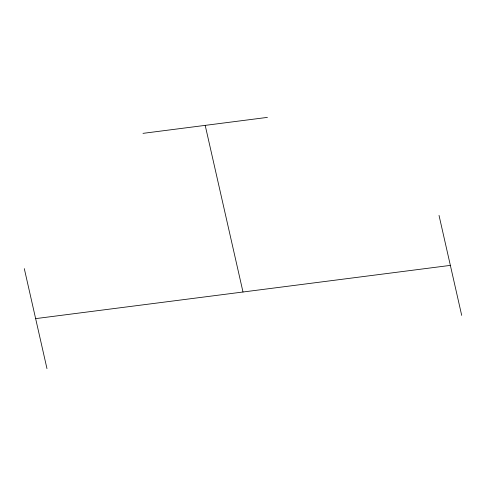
<?xml version="1.0" encoding="UTF-8"?>
<svg xmlns="http://www.w3.org/2000/svg" width="486" height="486" viewBox="0 0 486 486"><rect width="100%" height="100%" fill="white"/><g stroke="black" fill="none" stroke-linecap="round" stroke-linejoin="round"><path stroke-width="0.73" d="M142.993 133.358L267.409 117.387M35.642 318.622L450.358 265.386M439.022 215.401L461.7 315.378M205.201 125.376L243 292.007M24.3 268.63L46.978 368.613"/></g></svg>
